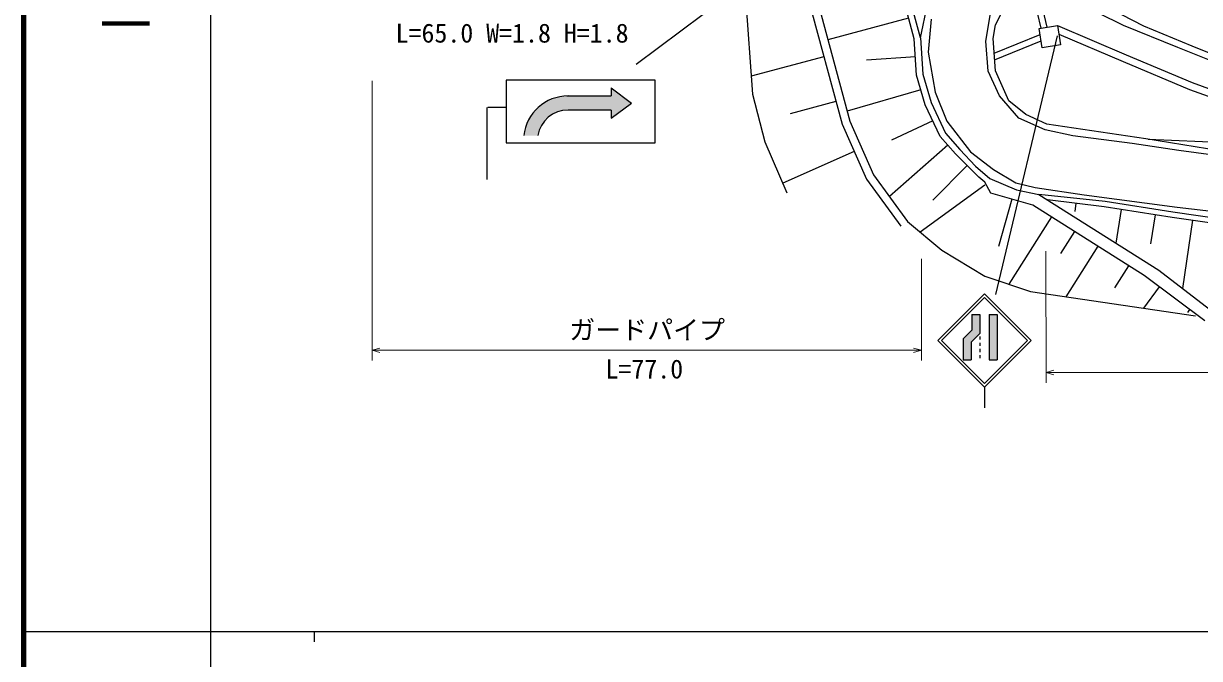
# Model space of a CAD drawing. Units: millimetres, scale not verified. Extents: x 40000 to 680000, y 20000 to 380000.
# Drawn here: x 40000 to 153286, y 202409 to 263570 of the extents above; entities that cross this region are included whole.
import ezdxf
from ezdxf.enums import TextEntityAlignment as Align

# ---------------------------------------------------------------- set-up
doc = ezdxf.new("R2010")
doc.units = ezdxf.units.MM
doc.header["$LTSCALE"] = 1000
for name, color, linetype, lineweight in [('M-BGD', 7, 'Continuous', 25), ('M-STR-HTXT', 7, 'Continuous', 13), ('M-STR-STRC', 7, 'Continuous', 25), ('M-TTL', 2, 'Continuous', 140), ('M-TTL-BAND', 7, 'Continuous', 25)]:
    doc.layers.add(name, color=color, linetype=linetype, lineweight=lineweight)
doc.styles.add('@ＭＳ ゴシック', font='')
doc.styles.add('ＭＳ ゴシック', font='')
doc.styles.get('@ＭＳ ゴシック').set_extended_font_data('@MS Gothic')
doc.styles.get('ＭＳ ゴシック').set_extended_font_data('MS Gothic')

msp = doc.modelspace()

# ---------------------------------------------------------------- hatches: boundary and pattern name
at = {"layer": 'M-STR-STRC'}
for points in [[(89567, 252770), (89577, 252870), (89892, 253728), (90230, 254214), (90974, 254834), (91574, 255099), (91967, 255194), (92453, 255234), (96614, 255234), (96614, 254445), (98572, 255913), (96614, 257382), (96614, 256592), (92453, 256592), (91331, 256443), (90499, 256121), (89551, 255461), (89191, 255089), (88627, 254242), (88288, 253330), (88211, 252937), (88198, 252770)], [(131364, 234031), (131364, 235542), (132114, 235542), (132114, 234221), (132114, 234021), (132114, 233721), (131281, 232887), (131281, 231179), (130531, 231179), (130531, 233198)], [(133031, 235542), (133781, 235542), (133781, 231179), (133031, 231179)]]:
    msp.add_hatch(color=256, dxfattribs=at).paths.add_polyline_path(points)

# ---------------------------------------------------------------- linework, layer by layer
at = {"layer": 'M-BGD'}
for p, q in [((130942, 292979), (137997, 263121)), ((131679, 292468), (138592, 263215)), ((126397, 262199), (123107, 274397)), ((125802, 262100), (122582, 274036)), ((114169, 271187), (118851, 253886)), ((114870, 271659), (119607, 254154)), ((109501, 266770), (110236, 256767)), ((141572, 266632), (147892, 263343)), ((126397, 262199), (127078, 265394)), ((141197, 265769), (145927, 263404)), ((125265, 264089), (117486, 261991)), ((127432, 263974), (127148, 260800)), ((132703, 261877), (133156, 264541)), ((133622, 263438), (134273, 264706)), ((133416, 262136), (133622, 263438)), ((137833, 263095), (139604, 263375)), ((138129, 261222), (137833, 263095)), ((139604, 263375), (139900, 261502)), ((139604, 263375), (146221, 260568)), ((145927, 263404), (151171, 261279)), ((147892, 263343), (152535, 261408)), ((126038, 258601), (125802, 262100)), ((126397, 262199), (126632, 258705)), ((132930, 258986), (132703, 261877)), ((133622, 259017), (133416, 262136)), ((133510, 260705), (137925, 262511)), ((133552, 260074), (138021, 261902)), ((139733, 262560), (145949, 259924)), ((127148, 260800), (127828, 256946)), ((139900, 261502), (138129, 261222)), ((146221, 260568), (152586, 257879)), ((151171, 261279), (157410, 258811)), ((152535, 261408), (157372, 259474)), ((117095, 260374), (110110, 258484)), ((125920, 260350), (121212, 260033)), ((145949, 259924), (152330, 257228)), ((126862, 255734), (126038, 258601)), ((126632, 258705), (127425, 255947)), ((134007, 256606), (132930, 258986)), ((134924, 256137), (133622, 259017)), ((126450, 257167), (119345, 255124)), ((152330, 257228), (157395, 255380)), ((152586, 257879), (157624, 256041)), ((110236, 256767), (111413, 252175)), ((118266, 256049), (113864, 254858)), ((127828, 256946), (128962, 254168)), ((135877, 254452), (134007, 256606)), ((136569, 254801), (134924, 256137)), ((128315, 252672), (126862, 255734)), ((127425, 255947), (128821, 253005)), ((118851, 253886), (121197, 248579)), ((119607, 254154), (121894, 248981)), ((127588, 254203), (123619, 252320)), ((128962, 254168), (131229, 251221)), ((138428, 253318), (135877, 254452)), ((138592, 253875), (136569, 254801)), ((148111, 252460), (138592, 253875)), ((129768, 251023), (128315, 252672)), ((128821, 253005), (130204, 251436)), ((141092, 252751), (138428, 253318)), ((146816, 252014), (141092, 252751)), ((111413, 252175), (113546, 247247)), ((129041, 251847), (123420, 246896)), ((151294, 251334), (146816, 252014)), ((155257, 251294), (148111, 252460)), ((148328, 252424), (169304, 251572)), ((120024, 251233), (113138, 248188)), ((132045, 248785), (129768, 251023)), ((130204, 251436), (131693, 249814)), ((131229, 251221), (133440, 249521)), ((156735, 250597), (151294, 251334)), ((130906, 249904), (127607, 246547)), ((131693, 249814), (133097, 248632)), ((133440, 249521), (135594, 248217)), ((121197, 248579), (124516, 244044)), ((121894, 248981), (125161, 244516)), ((132595, 248274), (132045, 248785)), ((133183, 247214), (132595, 248274)), ((133097, 248632), (135661, 247562)), ((135594, 248217), (137464, 247763)), ((132614, 247999), (126388, 243485)), ((137228, 246076), (133183, 247214)), ((135661, 247562), (137824, 247116)), ((137464, 247763), (142169, 247083)), ((144184, 246418), (137824, 247116)), ((137824, 247116), (149377, 239797)), ((142169, 247083), (151124, 245893)), ((135206, 246645), (133926, 242100)), ((147946, 239283), (137228, 246076)), ((144114, 245922), (138654, 246590)), ((141384, 246256), (141288, 245479)), ((150648, 244898), (144114, 245922)), ((150722, 245393), (144184, 246418)), ((151124, 245893), (160420, 244759)), ((139014, 244944), (134905, 238460)), ((145747, 245666), (145238, 242419)), ((149014, 245154), (148576, 242356)), ((158451, 243777), (150648, 244898)), ((158527, 244271), (150722, 245393)), ((125161, 244516), (128477, 241731)), ((152599, 244618), (151654, 238044)), ((141233, 243538), (139888, 241416)), ((128477, 241731), (132595, 239230)), ((143480, 242113), (140402, 237256)), ((146458, 240226), (145113, 238105)), ((132595, 239230), (137008, 237759)), ((153797, 234925), (147946, 239283)), ((149377, 239797), (155507, 235077)), ((149409, 238194), (147885, 236148)), ((137008, 237759), (152895, 235405)), ((152334, 236014), (152122, 235730))]:
    msp.add_line(p, q, dxfattribs=at)
at = {"layer": 'M-STR-HTXT'}
for p, q in [((73575, 258063), (73575, 231097)), ((138492, 241648), (138520, 228955)), ((126497, 231097), (126497, 240917)), ((73575, 232097), (126497, 232097)), ((138518, 229955), (346754, 229955))]:
    msp.add_line(p, q, dxfattribs=at)
for points in [[(74325, 231881), (73575, 232097), (74325, 232311)], [(125747, 232313), (126497, 232097), (125747, 231883)], [(139269, 229741), (138518, 229955), (139268, 230170)]]:
    msp.add_lwpolyline(points, dxfattribs=at)
at = {"layer": 'M-STR-STRC'}
for p, q in [((99005, 259658), (122577, 277266)), ((133674, 237474), (139623, 262388)), ((100838, 258102), (86488, 258102)), ((86488, 258102), (86488, 252064)), ((96614, 257382), (98572, 255913)), ((96614, 257382), (96614, 256592)), ((100838, 252064), (100838, 258102)), ((92328, 256592), (96614, 256592)), ((84646, 255493), (84646, 248554)), ((86488, 255493), (84720, 255493)), ((96614, 255234), (92453, 255234)), ((96614, 254445), (98572, 255913)), ((96614, 255234), (96614, 254445)), ((86488, 252064), (100838, 252064)), ((128073, 233043), (132573, 237543)), ((128427, 233043), (132573, 237190)), ((137074, 233043), (132573, 237543)), ((136720, 233043), (132573, 237190)), ((131364, 235542), (131364, 234031)), ((131364, 235542), (132114, 235542)), ((132114, 235542), (132114, 234221)), ((133031, 235542), (133031, 231179)), ((133031, 235542), (133781, 235542)), ((133781, 235542), (133781, 231179)), ((130531, 233198), (131364, 234031)), ((131281, 232887), (132114, 233721)), ((132114, 234221), (132114, 234021)), ((132114, 234021), (132114, 233721)), ((132114, 233421), (132114, 233121)), ((128073, 233043), (132573, 228542)), ((128427, 233043), (132573, 228896)), ((130531, 233198), (130531, 231179)), ((131281, 232887), (131281, 231179)), ((132114, 232821), (132114, 232521)), ((132573, 228896), (136720, 233043)), ((132574, 228543), (137074, 233043)), ((130531, 231179), (131281, 231179)), ((132114, 232221), (132114, 231921)), ((132114, 231621), (132114, 231321)), ((133031, 231179), (133781, 231179)), ((132573, 228542), (132573, 226542))]:
    msp.add_line(p, q, dxfattribs=at)
for radius, end in [(4290, 173.74683), (2932, 170.82963)]:
    msp.add_arc((92453, 252302), radius, 90, end, dxfattribs=at)
at = {"layer": 'M-TTL'}
msp.add_line((40000, 380000), (40000, 20000), dxfattribs=at)
at = {"layer": 'M-TTL-BAND'}
for p, q in [((58000, 370000), (58000, 20000)), ((40000, 205000), (579000, 205000)), ((68000, 205000), (68000, 204000))]:
    msp.add_line(p, q, dxfattribs=at)

# ---------------------------------------------------------------- texts
at = {"layer": 'M-STR-HTXT', "style": 'ＭＳ ゴシック'}
for s, p in [('L=65.0 W=1.8 H=1.8', (75844, 261183)), ('ガードパイプ', (92574, 232597)), ('L=77.0', (96065, 228825))]:
    msp.add_text(s, height=1833, dxfattribs=at).set_placement(p, align=Align.BOTTOM_LEFT)
at = {"layer": 'M-TTL-BAND', "style": '@ＭＳ ゴシック'}
msp.add_text('縮尺千分の一', height=3666, rotation=270, dxfattribs=at).set_placement((49777, 261030), align=Align.MIDDLE_RIGHT)

doc.saveas('drawing.dxf')
